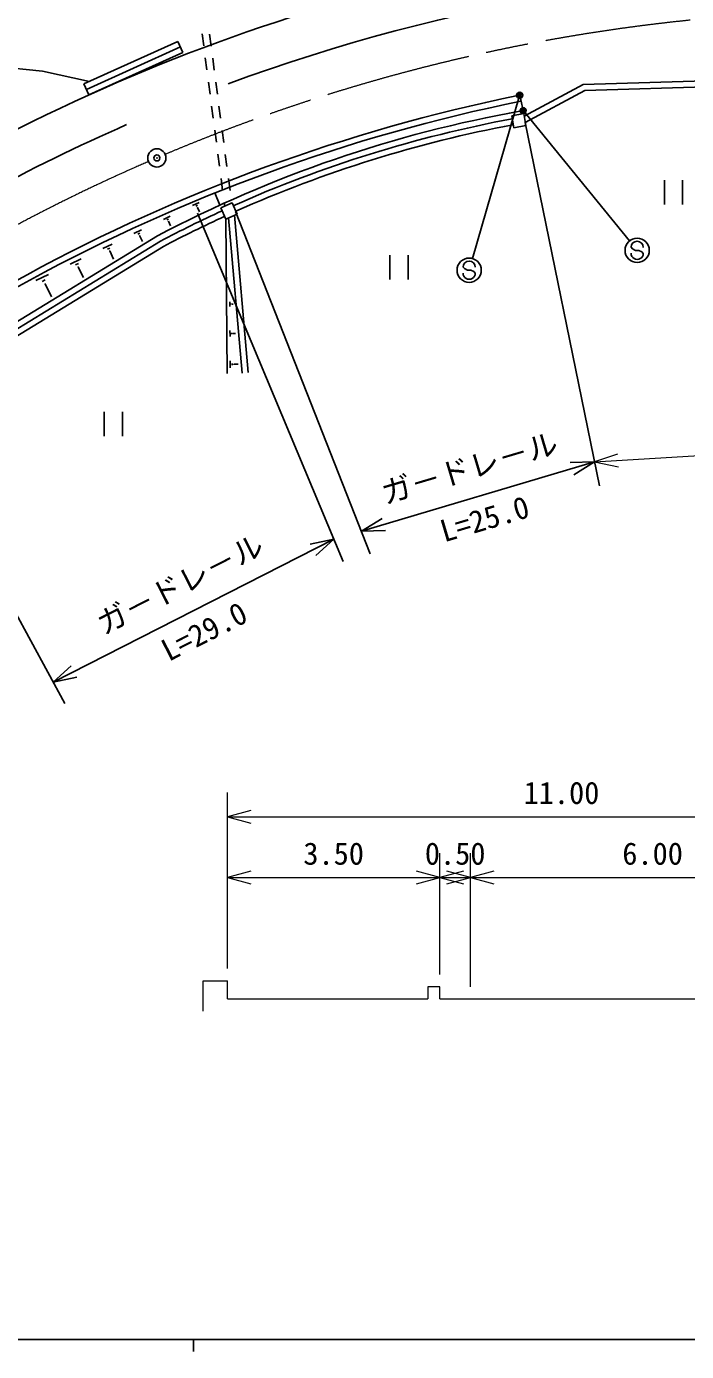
# Model space of a CAD drawing. Units: millimetres, scale not verified, with parts at other scales. Extents: x 40000 to 680000, y 20000 to 380000.
# Drawn here: x 254269 to 308584, y 204000 to 313115 of the extents above; entities that cross this region are included whole.
import ezdxf
from ezdxf.enums import TextEntityAlignment as Align

# ---------------------------------------------------------------- set-up
doc = ezdxf.new("R2010")
doc.units = ezdxf.units.MM
doc.header["$LTSCALE"] = 1000
doc.header["$PDMODE"] = 32
doc.header["$PDSIZE"] = 500
doc.linetypes.add('CHAIN', pattern=[18.5, 12, -1.5, 3.5, -1.5])
for name, color, linetype, lineweight in [('S-BGD', 7, 'Continuous', 25), ('S-BMK', 2, 'CHAIN', 13), ('S-BMK-SRVR', 3, 'Continuous', 25), ('S-STR-HTXT', 7, 'Continuous', 13), ('S-STR-STRC', 7, 'Continuous', 25), ('S-TTL-BAND', 7, 'Continuous', 25)]:
    doc.layers.add(name, color=color, linetype=linetype, lineweight=lineweight)
doc.styles.add('@ＭＳ ゴシック', font='')
doc.styles.add('ＭＳ ゴシック', font='')
doc.styles.get('@ＭＳ ゴシック').set_extended_font_data('@MS Gothic')
doc.styles.get('ＭＳ ゴシック').set_extended_font_data('MS Gothic')

msp = doc.modelspace()

# ---------------------------------------------------------------- linework, layer by layer
at = {"layer": 'S-BGD'}
for p, q in [((268725, 312507), (268855, 311516)), ((269332, 312497), (269461, 311505)), ((258987, 308389), (266733, 311889)), ((259193, 307933), (266939, 311433)), ((267145, 310977), (266733, 311889)), ((255595, 309423), (250000, 310000)), ((259399, 307478), (267145, 310977)), ((268985, 310524), (269114, 309533)), ((269591, 310514), (269721, 309522)), ((259443, 308595), (255595, 309423)), ((259399, 307478), (258987, 308389)), ((269244, 308541), (269373, 307550)), ((269850, 308531), (269980, 307539)), ((295226, 305721), (300087, 308334)), ((295317, 305203), (300220, 307838)), ((300087, 308334), (314297, 308772)), ((300220, 307838), (314256, 308270)), ((294816, 307312), (290976, 294005)), ((294889, 307310), (295187, 305941)), ((269503, 306558), (269633, 305567)), ((270110, 306548), (270239, 305556)), ((294202, 305767), (295187, 305941)), ((294202, 305767), (294376, 304782)), ((295048, 306304), (303893, 295452)), ((295187, 305941), (295361, 304957)), ((269762, 304575), (269892, 303583)), ((270369, 304564), (270498, 303573)), ((294376, 304782), (295361, 304957)), ((270022, 302592), (270151, 301600)), ((270628, 302581), (270758, 301590)), ((270281, 300609), (270410, 299617)), ((270887, 300598), (271017, 299607)), ((306764, 300462), (306764, 298462)), ((308264, 300462), (308264, 298462)), ((269777, 299405), (270180, 298401)), ((267919, 298364), (268475, 298630)), ((268194, 298325), (268333, 298391)), ((268313, 298211), (268348, 298227)), ((268330, 298219), (268511, 297842)), ((271184, 298582), (270273, 298170)), ((270685, 297259), (270273, 298170)), ((270540, 298626), (270581, 298309)), ((271147, 298615), (271153, 298568)), ((271596, 297671), (271184, 298582)), ((265533, 297221), (266089, 297487)), ((265808, 297182), (265947, 297248)), ((265927, 297068), (265962, 297084)), ((265944, 297076), (266125, 296699)), ((270685, 297259), (271596, 297671)), ((270685, 297259), (270793, 284541)), ((270899, 297356), (272009, 284567)), ((271382, 297574), (272507, 284610)), ((244884, 283567), (265043, 295874)), ((263104, 296057), (263746, 296364)), ((263422, 296012), (263582, 296089)), ((263559, 295880), (263599, 295900)), ((263579, 295890), (263808, 295411)), ((245123, 283128), (265290, 295439)), ((245363, 282688), (265537, 295004)), ((260549, 294833), (261320, 295202)), ((260931, 294779), (261123, 294871)), ((261095, 294620), (261143, 294643)), ((261119, 294632), (261439, 293965)), ((304130, 294817), (304031, 294935)), ((304375, 294678), (304130, 294817)), ((304676, 294676), (304375, 294678)), ((304921, 294564), (304676, 294676)), ((257860, 293545), (258768, 293980)), ((258309, 293481), (258536, 293590)), ((284180, 294279), (284180, 292279)), ((285680, 294279), (285680, 292279)), ((305027, 294428), (304921, 294564)), ((216534, 272140), (254313, 292676)), ((255031, 292190), (256083, 292693)), ((258503, 293295), (258560, 293322)), ((258532, 293308), (258946, 292443)), ((290304, 293185), (290204, 293303)), ((290549, 293046), (290304, 293185)), ((290849, 293043), (290549, 293046)), ((291094, 292931), (290849, 293043)), ((291200, 292795), (291094, 292931)), ((242134, 285487), (254552, 292237)), ((255552, 292116), (255815, 292242)), ((255776, 291900), (255842, 291931)), ((255809, 291916), (256323, 290842)), ((270996, 290061), (270993, 290454)), ((271093, 290210), (271092, 290308)), ((271191, 290247), (271191, 290272)), ((271191, 290259), (271265, 290260)), ((271017, 287581), (271013, 288071)), ((271138, 287766), (271137, 287888)), ((271260, 287813), (271260, 287844)), ((271260, 287828), (271476, 287830)), ((271039, 285002), (271034, 285593)), ((271185, 285225), (271184, 285373)), ((271332, 285282), (271332, 285318)), ((271332, 285300), (271695, 285303)), ((260656, 281374), (260656, 279374)), ((262156, 281374), (262156, 279374))]:
    msp.add_line(p, q, dxfattribs=at)
for centre, radius in [((294858, 307456), 150), ((294858, 307456), 120), ((294858, 307456), 90), ((294858, 307456), 60), ((294858, 307456), 30), ((295143, 306188), 150), ((295143, 306188), 120), ((295143, 306188), 90), ((295143, 306188), 60), ((295143, 306188), 30), ((304525, 294677), 1000), ((290699, 293045), 1000)]:
    msp.add_circle(centre, radius, dxfattribs=at)
for centre, radius, start, end in [((324040, 164403), 157000, 88.73367, 118.52767), ((324040, 164403), 153500, 88.73367, 110.27095), ((324040, 164403), 146000, 101.58884, 118.52767), ((324040, 164403), 145500, 101.52997, 118.52767), ((313137, 204594), 103175, 100.12736, 117.78446), ((324040, 164403), 153500, 113.63079, 118.52767), ((313137, 204594), 102675, 100.6021, 114.05361), ((313137, 204594), 102175, 100.60483, 114.05224), ((313137, 204594), 102675, 114.61164, 117.77566), ((313137, 204594), 102175, 114.61301, 117.76679), ((304531, 294932), 500, 359.55488, 179.55488), ((290704, 293299), 500, 359.55488, 179.55488), ((304527, 294432), 500, 179.55488, 359.55488), ((290700, 292799), 500, 179.55488, 359.55488)]:
    msp.add_arc(centre, radius, start, end, dxfattribs=at)
for p in [(294858, 307456), (295143, 306188)]:
    msp.add_point(p, dxfattribs=at)
at = {"layer": 'S-BMK'}
for start, end in [(88.73367, 112.89355), (113.46651, 118.52767)]:
    msp.add_arc((324040, 164403), 150000, start, end, dxfattribs=at)
at = {"layer": 'S-BMK-SRVR'}
msp.add_circle((264997, 302294), 750, dxfattribs=at)
msp.add_point((264997, 302294), dxfattribs=at)
at = {"layer": 'S-STR-HTXT'}
for p, q in [((301019, 277252), (338088, 279516)), ((302916, 277887), (301019, 277252)), ((301019, 277252), (302979, 276853)), ((270797, 235538), (270797, 250038)), ((272729, 248555), (270797, 248038)), ((270797, 248038), (325797, 248038)), ((270797, 248038), (272729, 247520)), ((288297, 235038), (288297, 245038)), ((290797, 234038), (290797, 245038)), ((272729, 243555), (270797, 243038)), ((288297, 243038), (286365, 243555)), ((290229, 243555), (288297, 243038)), ((290797, 243038), (288865, 243555)), ((292729, 243555), (290797, 243038)), ((270797, 243038), (288297, 243038)), ((270797, 243038), (272729, 242520)), ((286365, 242520), (288297, 243038)), ((288297, 243038), (290797, 243038)), ((288297, 243038), (290229, 242520)), ((288865, 242520), (290797, 243038)), ((290797, 243038), (320797, 243038)), ((290797, 243038), (292729, 242520)), ((268797, 234538), (270797, 234538)), ((268797, 232038), (268797, 234538)), ((270797, 233038), (270797, 234538)), ((288297, 234038), (287297, 234038)), ((287297, 234038), (287297, 233038)), ((288297, 233038), (288297, 234038)), ((270797, 233038), (287297, 233038)), ((288297, 233038), (290797, 233038)), ((290797, 233038), (320797, 233038))]:
    msp.add_line(p, q, dxfattribs=at)
at = {"layer": 'S-STR-STRC'}
for p, q in [((295317, 305203), (301419, 275293)), ((268353, 297741), (280337, 269046)), ((271460, 297883), (282561, 269701)), ((242611, 284608), (257421, 257363)), ((301019, 277252), (281828, 271562)), ((301019, 277252), (299020, 277199)), ((299314, 276207), (301019, 277252)), ((283533, 272607), (281828, 271562)), ((279566, 270891), (256466, 259120)), ((279566, 270891), (277610, 270475)), ((278080, 269553), (279566, 270891)), ((281828, 271562), (283827, 271615)), ((257953, 260458), (256466, 259120)), ((256466, 259120), (258423, 259536))]:
    msp.add_line(p, q, dxfattribs=at)
at = {"layer": 'S-TTL-BAND'}
for p, q in [((40000, 205000), (579000, 205000)), ((268000, 205000), (268000, 204000))]:
    msp.add_line(p, q, dxfattribs=at)

# ---------------------------------------------------------------- texts
at = {"layer": 'S-STR-HTXT', "style": 'ＭＳ ゴシック'}
for s, p in [('11.00', (298297, 248538)), ('3.50', (279547, 243538)), ('0.50', (289547, 243538)), ('6.00', (305797, 243538))]:
    msp.add_text(s, height=1833, dxfattribs=at).set_placement(p, align=Align.BOTTOM_CENTER)
at = {"layer": 'S-STR-STRC', "style": 'ＭＳ ゴシック'}
for rotation, p in [(16.515, (291139, 275366)), (27.003, (267562, 265897))]:
    msp.add_text('ガ－ドレ－ル', height=1833, rotation=rotation, dxfattribs=at).set_placement(p, align=Align.BOTTOM_CENTER)
at = {"layer": 'S-STR-STRC', "style": '@ＭＳ ゴシック'}
for s, rotation, p in [('L=25.0', 16.515, (291708, 273448)), ('L=29.0', 27.003, (268470, 264115))]:
    msp.add_text(s, height=1833, rotation=rotation, dxfattribs=at).set_placement(p, align=Align.TOP_CENTER)

doc.saveas('drawing.dxf')
